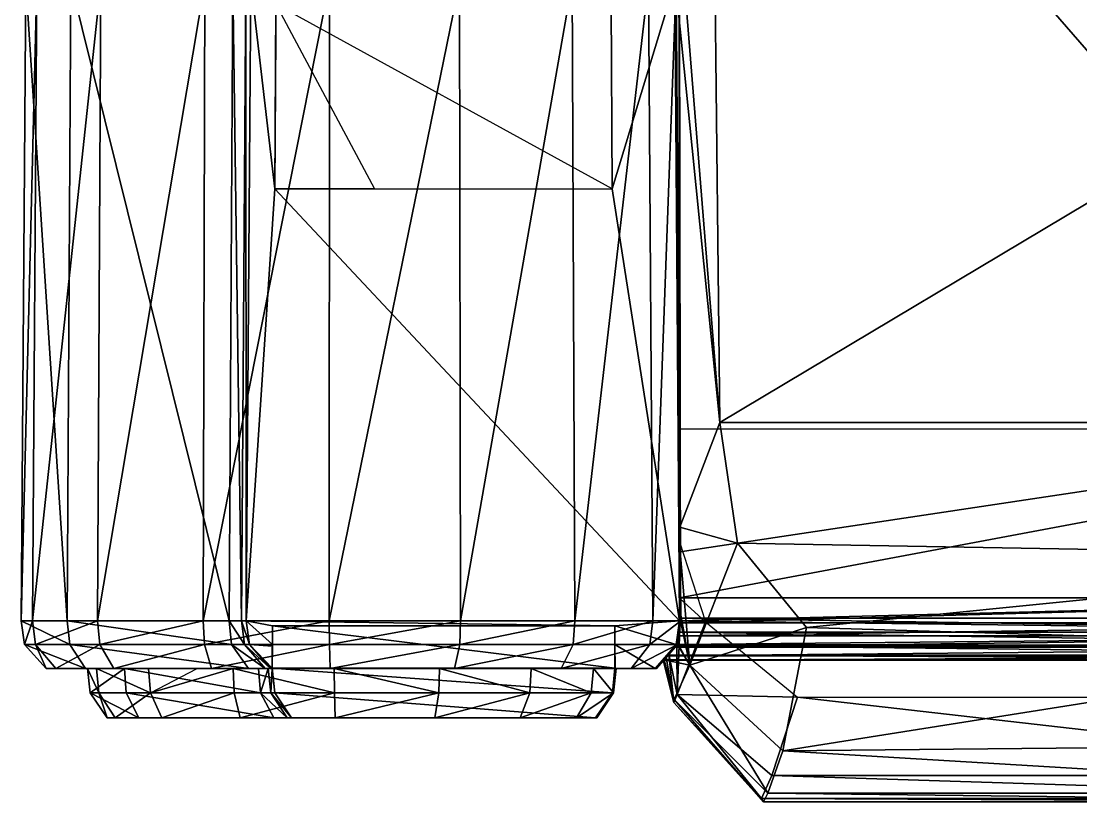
# Model space of a CAD drawing. Extents: x -11.8 to 7.1, y -1.5 to 6.1.
# Drawn here: x -11.807 to -7.092, y -1.542 to 1.93 of the extents above; entities that cross this region are included whole.
import ezdxf

# ---------------------------------------------------------------- set-up
doc = ezdxf.new("R2010")
doc.units = 0
doc.header["$MEASUREMENT"] = 0
doc.layers.add('BCS', color=61, linetype='CONTINUOUS')

msp = doc.modelspace()

# ---------------------------------------------------------------- meshes
at = {"layer": 'BCS', "color": 61}
mesh = msp.add_polyface(dxfattribs=at)
corners = [(-10.673416, 2.005841, -2.328519), (-10.677973, 1.184067, -2.332964), (-10.673416, 2.005841, -2.327195), (-9.18109, 2.005841, -2.328519), (-9.181089, 2.005841, -2.327195), (-9.176538, 1.184016, -2.332964), (-10.234921, 1.184075, -2.332964), (-11.601549, -0.73778, 1.293191), (-11.785725, 2.101951, 1.713746), (-11.586151, 2.10195, 1.307972), (-11.806698, -0.73778, 1.710302), (-11.736856, 2.101951, 2.130585), (-11.756527, -0.73778, 2.138233), (-11.452915, 2.101951, 2.499255), (-11.466669, -0.73778, 2.514585), (-10.989649, 2.101951, 2.753183), (-10.996765, -0.73778, 2.772152), (-10.435263, 2.101951, 2.857062), (-10.436192, -0.73778, 2.877185), (-9.856561, 2.101951, 2.800557), (-9.851349, -0.73778, 2.820087), (-9.354608, 2.101951, 2.587965), (-9.342884, -0.73778, 2.604736), (-9.015138, 2.101951, 2.25534), (-8.997007, -0.73778, 2.265831), (-8.892377, 2.101951, 1.849911), (-10.784603, 2.101949, -2.326514), (-10.672884, 2.101949, -2.326514), (-10.677973, 1.184067, -2.332964), (-8.898532, 2.101949, -2.326514), (-9.176538, 1.184016, -2.332964), (-9.181621, 2.101949, -2.326514), (-9.906857, 4.207335, 2.794812), (-9.380522, 3.855717, 2.589313), (-9.100531, 3.654346, 2.327932), (-9.359767, 3.84456, 2.580584), (-9.022084, 3.618883, 2.251321), (-8.993576, 3.582738, 2.157812), (-8.899645, 3.509987, 1.848889), (-8.899732, 3.467942, 1.642958), (-8.900311, 3.441878, 1.158538), (-8.897294, 2.893609, 1.286262), (-8.896451, 2.737859, 1.312708), (-8.895673, 2.591081, 1.326862), (-8.89315, 2.101951, 1.325065), (-8.912065, 4.729902, -2.302826), (-8.897937, 2.678371, 0.096713), (-8.89496, 2.10195, 0.096684), (-8.891901, 1.676623, 0.095689), (-8.899944, 3.346898, 1.075547), (-8.899143, 3.211483, 1.144838)]
mesh.append_faces([[corners[k] for k in face] for face in [(0, 1, 2), (3, 4, 5)]])
mesh.append_faces([[corners[k] for k in face] for face in [(0, 6, 1), (7, 8, 9), (10, 11, 8), (12, 13, 11), (14, 15, 13), (16, 17, 15), (18, 19, 17), (20, 21, 19), (22, 23, 21), (24, 25, 23), (29, 30, 31), (43, 25, 44), (48, 29, 47)]], dxfattribs={"vtx0": -1})
mesh.append_faces([[corners[k] for k in face] for face in [(23, 34, 21), (36, 25, 37), (41, 25, 42), (42, 25, 43), (49, 25, 50)]], dxfattribs={"vtx0": -1, "vtx1": -1})
mesh.append_faces([[corners[k] for k in face] for face in [(29, 45, 46), (40, 25, 49)]], dxfattribs={"vtx0": -1, "vtx1": -1, "vtx2": -1})
mesh.append_faces([[corners[k] for k in face] for face in [(33, 19, 21), (25, 40, 39), (25, 41, 50)]], dxfattribs={"vtx0": -1, "vtx2": -1})
mesh.append_faces([[corners[k] for k in face] for face in [(3, 5, 0), (35, 21, 34), (38, 25, 39), (47, 29, 46)]], dxfattribs={"vtx1": -1})
mesh.append_faces([[corners[k] for k in face] for face in [(17, 19, 32)]], dxfattribs={"vtx1": -1, "vtx2": -1})
mesh.append_faces([[corners[k] for k in face] for face in [(26, 27, 28), (23, 36, 34), (36, 23, 25), (25, 38, 37)]], dxfattribs={"vtx2": -1})
mesh = msp.add_polyface(dxfattribs=at)
corners = [(-5.041298, 2.329087, 1.459486), (-8.719801, 2.174977, 1.459486), (-8.697601, 0.144432, 1.459486), (-5.047162, 0.144432, 1.459486), (-8.620285, -0.391366, 1.459486), (-5.171236, -0.45301, 1.459486), (-8.312531, -0.767141, 1.459486), (-5.487307, -0.851466, 1.459486), (-8.832203, -0.934013, 1.281048), (-8.895673, 2.591081, 1.329484), (-8.892938, 2.072382, 1.327256), (-8.875725, -0.321304, 1.31673), (-8.874949, -0.430714, 1.307995), (-8.873014, -0.703958, 1.281048), (-8.76255, -0.741648, -0.206879), (-8.875176, -0.640233, -0.09882), (-8.877134, -0.386755, -0.206879), (-8.877006, -0.737782, -1.881148), (-8.878121, -0.737782, -2.346457), (-8.898532, 2.101949, -2.326514), (-8.883155, 0.11649, -1.882112), (-8.875462, -0.737781, -0.620015), (-4.868529, -0.635934, -1.881468), (-8.878107, -0.745858, -1.881123), (-8.877006, -0.737782, -1.881148), (-8.881301, 3.890112, 0.008288), (-4.868529, -0.725356, 0.009085), (-4.868529, 3.890112, 0.008288), (-8.874742, -0.725356, 0.009085), (-8.877739, -0.635934, -1.881468), (-4.868529, 0.11649, -1.882112), (-8.883155, 0.11649, -1.882112), (-8.892377, 2.101951, 1.849911), (-8.871937, -0.73778, 1.852784), (-8.875725, -0.321304, 1.316171), (-8.89315, 2.101951, 1.325065), (-8.874949, -0.430714, 1.308849), (-8.873014, -0.703958, 1.286262), (-8.884902, 0.692446, 0.039058), (-8.891901, 1.676623, 0.095689), (-8.874742, -0.725356, 0.009085), (-8.881301, 3.890112, 0.008288), (-8.877134, -0.386755, 0.039058), (-8.875176, -0.640233, 0.129634), (-8.874447, -0.737781, 0.148755)]
mesh.append_faces([[corners[k] for k in face] for face in [(0, 1, 2), (0, 2, 3), (3, 2, 4), (3, 4, 5), (5, 4, 6), (5, 6, 7), (6, 4, 8), (11, 2, 10), (14, 15, 16)]])
mesh.append_faces([[corners[k] for k in face] for face in [(4, 11, 12), (8, 12, 13), (25, 26, 27)]], dxfattribs={"vtx0": -1})
mesh.append_faces([[corners[k] for k in face] for face in [(17, 19, 20), (36, 33, 37), (44, 40, 43)]], dxfattribs={"vtx0": -1, "vtx1": -1})
mesh.append_faces([[corners[k] for k in face] for face in [(19, 21, 20), (34, 19, 38), (41, 37, 42)]], dxfattribs={"vtx0": -1, "vtx1": -1, "vtx2": -1})
mesh.append_faces([[corners[k] for k in face] for face in [(22, 23, 24), (33, 36, 34), (19, 39, 38), (40, 42, 43)]], dxfattribs={"vtx0": -1, "vtx2": -1})
mesh.append_faces([[corners[k] for k in face] for face in [(1, 9, 2), (10, 2, 9), (2, 11, 4), (4, 12, 8), (28, 26, 25), (29, 22, 24), (22, 29, 30), (31, 30, 29), (35, 32, 34)]], dxfattribs={"vtx1": -1})
mesh.append_faces([[corners[k] for k in face] for face in [(32, 33, 34), (40, 41, 42)]], dxfattribs={"vtx1": -1, "vtx2": -1})
mesh.append_faces([[corners[k] for k in face] for face in [(17, 18, 19)]], dxfattribs={"vtx2": -1})
mesh = msp.add_polyface(dxfattribs=at)
corners = [(0.843973, 3.388529, 1.298992), (0.843973, 3.405963, 1.662141), (0.660124, 3.412077, 1.290992), (-0.713394, 3.415471, 1.662141), (-3.960549, 3.397941, 1.296991), (-0.713394, 3.398211, 1.302624), (0.715731, 3.100605, 1.416587), (0.228618, 3.255526, 1.23815), (0.387928, 2.699433, 1.416587), (-0.013087, 2.746112, 1.23815), (0.251274, 2.174977, 1.416587), (0.08817, 3.439495, 0.986764), (0.0222, 3.03008, 1.125147), (0.024141, 3.263885, 0.988035), (-0.024304, 2.761205, 1.21086), (0.031764, -0.437713, 1.23815), (-0.64292, 3.142768, 1.417858), (-4.078657, 3.100605, 1.417858), (-0.363743, 2.77513, 1.417858), (-4.40646, 2.699433, 1.417858), (-0.258121, 2.329087, 1.417858), (-0.037621, 2.958367, 1.23942), (-0.223739, 3.340427, 1.23942), (-0.263985, 0.144431, 1.417859), (-0.102523, 3.531885, 0.988035), (-0.013916, -0.492523, 1.142253), (2.426713, 3.388528, 1.312697), (0.843973, 3.388529, 1.312697), (0.660124, 3.412077, 1.3042), (0.518272, 3.428598, 1.261193), (0.451011, 3.444896, 1.23815), (0.337259, 3.469822, 1.140827), (-1.9687, 3.39794, 1.310572), (-0.713394, 3.398211, 1.316554), (-0.401756, 3.437663, 1.251377), (-0.598846, 3.413904, 1.310906), (-0.367364, 3.446262, 1.23942), (-9.639983, 3.70212, 1.014567), (4.820666, 2.617589, 1.014567), (4.820666, 3.702118, 1.014567)]
mesh.append_faces([[corners[k] for k in face] for face in [(6, 7, 8), (8, 7, 9), (8, 9, 10), (9, 7, 11), (16, 17, 18), (18, 19, 20), (21, 22, 18), (21, 18, 20), (22, 16, 18), (21, 20, 23), (7, 30, 31)]])
mesh.append_faces([[corners[k] for k in face] for face in [(3, 4, 5), (9, 12, 14), (37, 38, 39)]], dxfattribs={"vtx0": -1})
mesh.append_faces([[corners[k] for k in face] for face in [(32, 16, 33)]], dxfattribs={"vtx0": -1, "vtx1": -1})
mesh.append_faces([[corners[k] for k in face] for face in [(11, 13, 12), (7, 28, 29)]], dxfattribs={"vtx0": -1, "vtx2": -1})
mesh.append_faces([[corners[k] for k in face] for face in [(0, 1, 2), (9, 14, 15), (14, 21, 25), (28, 6, 27), (6, 28, 7), (30, 7, 29), (7, 31, 11), (35, 16, 34)]], dxfattribs={"vtx1": -1})
mesh.append_faces([[corners[k] for k in face] for face in [(9, 11, 12), (16, 22, 34), (16, 35, 33)]], dxfattribs={"vtx1": -1, "vtx2": -1})
mesh.append_faces([[corners[k] for k in face] for face in [(13, 24, 22), (13, 22, 21), (21, 12, 13), (14, 12, 21), (6, 26, 27), (22, 36, 34)]], dxfattribs={"vtx2": -1})
mesh = msp.add_polyface(dxfattribs=at)
corners = [(-10.812998, -0.843456, 0.844112), (-10.882071, -0.737781, 0.990298), (-10.827179, -0.737781, 0.841019), (-10.870447, -0.843456, 1.000361), (-11.601549, -0.73778, 1.293191), (-11.590685, -0.843456, 1.303623), (-11.806698, -0.73778, 1.710302), (-11.791899, -0.843456, 1.712733), (-11.756527, -0.73778, 2.138233), (-11.742645, -0.843456, 2.132836), (-11.466669, -0.73778, 2.514585), (-11.456963, -0.843456, 2.503767), (-10.996765, -0.73778, 2.772152), (-10.991749, -0.843456, 2.758765), (-10.436192, -0.73778, 2.877185), (-10.435537, -0.843456, 2.86298), (-9.851349, -0.73778, 2.820087), (-9.855028, -0.843456, 2.806304), (-9.342884, -0.73778, 2.604736), (-9.351158, -0.843456, 2.5929), (-8.997007, -0.73778, 2.265831), (-9.009805, -0.843456, 2.258428), (-8.871937, -0.73778, 1.852784), (-10.805037, -0.737782, -2.346457), (-10.805037, -0.737781, 0.615182), (-10.784603, 2.10195, 0.616133), (-10.784603, 2.101949, -2.326514), (-10.807081, 2.10195, 0.845401), (-10.865602, 2.10195, 1.004557), (-11.586151, 2.10195, 1.307972), (-11.785725, 2.101951, 1.713746), (-11.736856, 2.101951, 2.130585), (-11.452915, 2.101951, 2.499255), (-10.989649, 2.101951, 2.753183), (-10.435263, 2.101951, 2.857062), (-9.856561, 2.101951, 2.800557), (-9.354608, 2.101951, 2.587965), (-9.015138, 2.101951, 2.25534), (-8.892377, 2.101951, 1.849911), (-10.677973, 1.184067, -2.332964), (-8.878121, -0.737782, -2.346457), (-9.165772, -0.760131, -2.343481), (-8.898532, 2.101949, -2.326514), (-9.176538, 1.184016, -2.332964), (-10.688753, -0.760131, -2.343481)]
mesh.append_faces([[corners[k] for k in face] for face in [(0, 1, 2), (3, 4, 1), (5, 6, 4), (7, 8, 6), (9, 10, 8), (11, 12, 10), (13, 14, 12), (15, 16, 14), (17, 18, 16), (19, 20, 18), (21, 22, 20), (23, 25, 26), (24, 27, 25), (2, 28, 27), (1, 29, 28)]], dxfattribs={"vtx0": -1})
mesh.append_faces([[corners[k] for k in face] for face in [(23, 41, 44), (40, 39, 43)]], dxfattribs={"vtx0": -1, "vtx2": -1})
mesh.append_faces([[corners[k] for k in face] for face in [(23, 26, 39), (40, 23, 39), (23, 40, 41), (42, 40, 43)]], dxfattribs={"vtx1": -1, "vtx2": -1})
mesh.append_faces([[corners[k] for k in face] for face in [(23, 24, 25), (24, 2, 27), (2, 1, 28), (1, 4, 29), (4, 6, 30), (6, 8, 31), (8, 10, 32), (10, 12, 33), (12, 14, 34), (14, 16, 35), (16, 18, 36), (18, 20, 37), (20, 22, 38)]], dxfattribs={"vtx2": -1})
mesh = msp.add_polyface(dxfattribs=at)
corners = [(-5.487307, -0.851466, 1.459486), (-8.312531, -0.767141, 1.459486), (-8.417994, -1.316072, 1.281049), (-5.379152, -1.286734, 1.281049), (-5.443612, -1.07746, -0.206879), (-5.296793, -1.425262, 0.020191), (-8.352127, -1.07746, -0.206879), (-8.467037, -1.425262, 0.020191), (-5.246994, -1.527149, 0.281172), (-8.512285, -1.527149, 0.281172), (-5.255746, -1.542456, 0.802595), (-8.5042, -1.542456, 0.802595), (-5.2787, -1.503417, 1.029664), (-8.484241, -1.503417, 1.029664), (-8.931252, -0.889924, -0.918324), (-4.868527, -0.889924, -0.918324), (-8.893046, -0.846858, -0.750749), (-4.868527, -0.911338, -1.126817), (-8.950409, -0.911338, -1.126817), (-4.868527, -0.912314, -1.347053), (-8.951541, -0.912314, -1.347053), (-4.868527, -0.892759, -1.558112), (-8.934541, -0.892759, -1.558112), (-4.868527, -0.854934, -1.730522), (-8.901371, -0.854934, -1.730522), (-4.868527, -0.846858, -0.750749), (-8.890038, -0.843457, -0.744652), (-4.868527, -0.804366, -1.841712), (-8.891276, -0.843458, -1.755756), (-4.868527, -0.788399, -0.645954), (-8.882401, -0.788399, -0.645954), (-8.886045, -0.804366, -1.841712), (-4.868527, -0.745858, -1.881123), (-8.878107, -0.745858, -1.881123), (-8.875462, -0.737781, -0.620015), (-4.868529, -0.635934, -1.881468), (-4.868529, -0.725356, 0.009085), (-8.874742, -0.725356, 0.009085), (-4.868527, -0.725839, -0.613895), (-8.87554, -0.725839, -0.613895)]
mesh.append_faces([[corners[k] for k in face] for face in [(0, 1, 2), (0, 2, 3), (4, 5, 6), (6, 5, 7), (5, 8, 7), (7, 8, 9), (8, 10, 9), (9, 10, 11), (10, 12, 13), (10, 13, 11), (12, 3, 2), (12, 2, 13)]])
mesh.append_faces([[corners[k] for k in face] for face in [(23, 22, 24), (32, 31, 33)]], dxfattribs={"vtx0": -1})
mesh.append_faces([[corners[k] for k in face] for face in [(27, 24, 28), (25, 30, 26), (29, 39, 34)]], dxfattribs={"vtx0": -1, "vtx2": -1})
mesh.append_faces([[corners[k] for k in face] for face in [(14, 15, 16), (15, 14, 17), (18, 17, 14), (17, 18, 19), (19, 20, 21), (21, 22, 23), (16, 25, 26), (25, 16, 15), (23, 24, 27), (29, 30, 25), (31, 27, 28), (27, 31, 32), (32, 33, 35), (36, 37, 38), (39, 38, 37), (38, 39, 29)]], dxfattribs={"vtx1": -1})
mesh.append_faces([[corners[k] for k in face] for face in [(34, 30, 29)]], dxfattribs={"vtx2": -1})
mesh = msp.add_polyface(dxfattribs=at)
corners = [(-8.312531, -0.767141, 1.459486), (-8.832203, -0.934013, 1.281048), (-8.417994, -1.316072, 1.281049), (-8.888645, -1.065309, 0.020191), (-8.76255, -0.741648, -0.206879), (-8.352127, -1.07746, -0.206879), (-8.467037, -1.425262, 0.020191), (-8.512285, -1.527149, 0.281172), (-8.903116, -1.10026, 0.281171), (-8.5042, -1.542456, 0.802595), (-8.901756, -1.087658, 1.029663), (-8.484241, -1.503417, 1.029664), (-8.874447, -0.737781, -0.07601), (-8.888817, -0.843457, -0.03344), (-8.875176, -0.640233, -0.09882), (-8.88638, -0.836874, 1.212166), (-8.872785, -0.737781, 1.27029), (-8.873014, -0.703958, 1.281048), (-8.946488, -0.910306, 1.029663), (-8.887286, -0.843457, 1.20621), (-8.891276, -0.843458, -1.755756), (-8.892526, -0.843458, -2.332386), (-8.878121, -0.737782, -2.346457), (-8.886045, -0.804366, -1.841712), (-8.878107, -0.745858, -1.881123), (-8.877006, -0.737782, -1.881148), (-8.87554, -0.725839, -0.613895), (-8.874742, -0.725356, 0.009085), (-8.875462, -0.737781, -0.620015), (-8.951541, -0.912314, -1.347053), (-4.868527, -0.912314, -1.347053), (-8.950409, -0.911338, -1.126817), (-8.934541, -0.892759, -1.558112), (-4.868527, -0.892759, -1.558112), (-8.890038, -0.843457, -0.744652), (-8.888817, -0.843457, 0.184438), (-8.893046, -0.846858, -0.750749), (-8.882401, -0.788399, -0.645954), (-8.874447, -0.737781, 0.148755), (-8.886362, -0.843456, 1.850757), (-8.88638, -0.836874, 1.228524), (-8.871937, -0.73778, 1.852784), (-8.872785, -0.737781, 1.277245), (-8.873014, -0.703958, 1.286262), (-8.887286, -0.843457, 1.223532)]
mesh.append_faces([[corners[k] for k in face] for face in [(0, 1, 2), (3, 4, 5), (3, 5, 6), (6, 7, 3), (3, 7, 8), (7, 9, 8), (8, 9, 10), (9, 11, 10), (11, 2, 1), (11, 1, 10)]])
mesh.append_faces([[corners[k] for k in face] for face in [(4, 12, 14), (24, 22, 25), (38, 37, 28), (43, 41, 42)]], dxfattribs={"vtx0": -1})
mesh.append_faces([[corners[k] for k in face] for face in [(18, 1, 19), (20, 22, 23), (23, 22, 24), (39, 40, 41)]], dxfattribs={"vtx0": -1, "vtx1": -1})
mesh.append_faces([[corners[k] for k in face] for face in [(3, 13, 12), (37, 38, 35)]], dxfattribs={"vtx0": -1, "vtx2": -1})
mesh.append_faces([[corners[k] for k in face] for face in [(15, 1, 16), (26, 27, 28), (29, 30, 31), (32, 33, 29), (34, 35, 36), (42, 41, 40)]], dxfattribs={"vtx1": -1})
mesh.append_faces([[corners[k] for k in face] for face in [(4, 3, 12), (38, 28, 27)]], dxfattribs={"vtx1": -1, "vtx2": -1})
mesh.append_faces([[corners[k] for k in face] for face in [(1, 17, 16), (1, 15, 19), (20, 21, 22), (35, 34, 37), (39, 44, 40)]], dxfattribs={"vtx2": -1})
mesh = msp.add_polyface(dxfattribs=at)
corners = [(-10.689796, -0.94848, -2.3445), (-10.689249, -0.849633, -2.32707), (-10.689249, -0.849633, -2.32707), (-10.697363, -0.949147, -2.241401), (-10.790615, -0.843457, 0.615854), (-10.790615, -0.843458, -2.332386), (-10.697363, -0.949146, 0.620196), (-10.812998, -0.843456, 0.844112), (-10.721277, -0.949146, 0.864114), (-10.7953, -0.949146, 1.065433), (-10.870447, -0.843456, 1.000361), (-11.520424, -0.949146, 1.371079), (-11.590685, -0.843456, 1.303623), (-11.696192, -0.949145, 1.72845), (-11.791899, -0.843456, 1.712733), (-11.65287, -0.949144, 2.09794), (-11.742645, -0.843456, 2.132836), (-11.39419, -0.949144, 2.433814), (-11.456963, -0.843456, 2.503767), (-10.959276, -0.949144, 2.672201), (-10.991749, -0.843456, 2.758765), (-10.435537, -0.843456, 2.86298), (-10.805037, -0.737781, 0.615182), (-10.805037, -0.737782, -2.346457), (-10.827179, -0.737781, 0.841019), (-10.882071, -0.737781, 0.990298), (-11.601549, -0.73778, 1.293191), (-11.806698, -0.73778, 1.710302), (-11.756527, -0.73778, 2.138233), (-11.466669, -0.73778, 2.514585), (-10.996765, -0.73778, 2.772152), (-10.689796, -0.94848, -2.241975), (-10.689728, -0.949147, -2.241401), (-10.689249, -0.849633, -2.32707), (-10.689249, -0.849633, -2.32707), (-10.689249, -0.849633, -2.32707), (-10.689249, -0.849632, -2.327071), (-10.689215, -0.843458, -2.332386), (-10.688753, -0.760131, -2.343481)]
mesh.append_faces([[corners[k] for k in face] for face in [(3, 4, 5), (6, 7, 4), (8, 10, 7), (9, 12, 10), (11, 14, 12), (13, 16, 14), (15, 18, 16), (17, 20, 18), (19, 21, 20), (5, 22, 23), (4, 24, 22)]], dxfattribs={"vtx0": -1})
mesh.append_faces([[corners[k] for k in face] for face in [(31, 5, 33), (34, 5, 35), (37, 23, 38)]], dxfattribs={"vtx0": -1, "vtx1": -1})
mesh.append_faces([[corners[k] for k in face] for face in [(5, 34, 33)]], dxfattribs={"vtx0": -1, "vtx1": -1, "vtx2": -1})
mesh.append_faces([[corners[k] for k in face] for face in [(0, 1, 2), (5, 36, 35)]], dxfattribs={"vtx0": -1, "vtx2": -1})
mesh.append_faces([[corners[k] for k in face] for face in [(31, 32, 5)]], dxfattribs={"vtx1": -1, "vtx2": -1})
mesh.append_faces([[corners[k] for k in face] for face in [(8, 9, 10), (9, 11, 12), (11, 13, 14), (13, 15, 16), (15, 17, 18), (17, 19, 20), (5, 4, 22), (4, 7, 24), (7, 10, 25), (10, 12, 26), (12, 14, 27), (14, 16, 28), (16, 18, 29), (18, 20, 30), (5, 37, 36), (37, 5, 23)]], dxfattribs={"vtx2": -1})
mesh = msp.add_polyface(dxfattribs=at)
corners = [(-10.689796, -0.94848, -2.3445), (-10.689249, -0.849633, -2.32707), (-10.689249, -0.849632, -2.327071), (-10.689215, -0.843458, -2.332386), (-10.688753, -0.760131, -2.343481), (-9.164731, -0.94848, -2.3445), (-9.164607, -0.94848, -2.241975), (-9.165298, -0.843458, -2.332386), (-9.165772, -0.760131, -2.343481), (-10.959276, -0.949144, 2.672201), (-10.431295, -0.949144, 2.771127), (-10.435537, -0.843456, 2.86298), (-9.878802, -0.949144, 2.717186), (-9.855028, -0.843456, 2.806304), (-9.404653, -0.949144, 2.51637), (-9.351158, -0.843456, 2.5929), (-9.092546, -0.949144, 2.210556), (-9.009805, -0.843456, 2.258428), (-8.979634, -0.949145, 1.837651), (-8.886362, -0.843456, 1.850757), (-10.991749, -0.843456, 2.758765), (-10.436192, -0.73778, 2.877185), (-9.851349, -0.73778, 2.820087), (-9.342884, -0.73778, 2.604736), (-8.997007, -0.73778, 2.265831), (-8.871937, -0.73778, 1.852784), (-9.165298, -0.843458, -2.332386), (-8.985673, -0.949147, -2.241401), (-9.164607, -0.94848, -2.241975), (-8.892526, -0.843458, -2.332386), (-9.165772, -0.760131, -2.343481), (-8.878121, -0.737782, -2.346457), (-8.934541, -0.892759, -1.558112), (-8.901371, -0.854934, -1.730522), (-8.891276, -0.843458, -1.755756), (-8.925716, -0.88535, 0.229391), (-8.931252, -0.889924, -0.918324), (-8.893046, -0.846858, -0.750749), (-8.888817, -0.843457, 0.184438), (-8.937043, -0.898424, 0.37092), (-8.949855, -0.913073, 0.448149), (-8.946488, -0.910306, 1.075547), (-8.887286, -0.843457, 1.223532)]
mesh.append_faces([[corners[k] for k in face] for face in [(7, 5, 8), (5, 4, 8), (10, 13, 11), (12, 15, 13), (14, 17, 15), (16, 19, 17), (27, 26, 29), (30, 29, 26)]], dxfattribs={"vtx0": -1})
mesh.append_faces([[corners[k] for k in face] for face in [(26, 27, 28), (29, 30, 31), (35, 37, 38)]], dxfattribs={"vtx0": -1, "vtx1": -1})
mesh.append_faces([[corners[k] for k in face] for face in [(0, 1, 2), (0, 2, 3), (29, 33, 32), (35, 36, 37), (36, 35, 39), (36, 39, 40)]], dxfattribs={"vtx0": -1, "vtx2": -1})
mesh.append_faces([[corners[k] for k in face] for face in [(4, 0, 3), (0, 4, 5), (6, 5, 7), (42, 19, 41)]], dxfattribs={"vtx1": -1})
mesh.append_faces([[corners[k] for k in face] for face in [(27, 29, 32), (19, 18, 41)]], dxfattribs={"vtx1": -1, "vtx2": -1})
mesh.append_faces([[corners[k] for k in face] for face in [(9, 10, 11), (10, 12, 13), (12, 14, 15), (14, 16, 17), (16, 18, 19), (20, 11, 21), (11, 13, 22), (13, 15, 23), (15, 17, 24), (17, 19, 25), (29, 34, 33)]], dxfattribs={"vtx2": -1})
mesh = msp.add_polyface(dxfattribs=at)
corners = [(-10.681992, -1.168374, 1.175508), (-9.966855, -1.168373, 2.499519), (-10.409721, -1.168373, 2.542757), (-10.832939, -1.168373, 2.46346), (-11.282745, -1.168379, 1.420507), (-10.603485, -1.168375, -2.260289), (-10.603485, -1.168374, 0.818615), (-10.678236, -1.058435, 0.815135), (-10.678236, -1.058436, -2.333221), (-10.622656, -1.168374, 1.014135), (-10.696177, -1.058435, 0.998102), (-10.742228, -1.058435, 1.123348), (-11.339066, -1.05844, 1.366436), (-10.413122, -1.058434, 2.616385), (-10.858967, -1.058434, 2.532848), (-10.689728, -0.949146, 0.8146), (-10.689796, -0.94848, -2.3445), (-10.689728, -0.949147, -2.241401), (-10.689796, -0.94848, -2.241975), (-10.707478, -0.949146, 0.995637), (-10.751488, -0.949146, 1.11533), (-10.862967, -0.949144, 2.543514), (-10.413645, -0.949144, 2.627702), (-10.689249, -0.849633, -2.32707), (-10.697363, -0.949147, -2.241401), (-10.697363, -0.949146, 0.620196), (-10.790615, -0.843457, 0.615854), (-10.721277, -0.949146, 0.864114), (-10.812998, -0.843456, 0.844112), (-10.689728, -0.949146, 0.8146), (-10.689728, -0.949147, -2.241401), (-10.790615, -0.843458, -2.332386), (-10.7953, -0.949146, 1.065433), (-10.707478, -0.949146, 0.995637), (-10.751488, -0.949146, 1.11533), (-10.431295, -0.949144, 2.771127), (-10.959276, -0.949144, 2.672201), (-10.862967, -0.949144, 2.543514), (-10.413645, -0.949144, 2.627702)]
mesh.append_faces([[corners[k] for k in face] for face in [(5, 7, 8), (6, 10, 7), (9, 11, 10), (0, 12, 11), (3, 13, 14), (15, 8, 7), (16, 17, 18), (23, 16, 18)]], dxfattribs={"vtx0": -1})
mesh.append_faces([[corners[k] for k in face] for face in [(17, 8, 15), (29, 25, 30), (33, 27, 29), (34, 32, 33), (38, 35, 37)]], dxfattribs={"vtx0": -1, "vtx1": -1})
mesh.append_faces([[corners[k] for k in face] for face in [(0, 1, 2), (0, 2, 3)]], dxfattribs={"vtx0": -1, "vtx2": -1})
mesh.append_faces([[corners[k] for k in face] for face in [(24, 30, 25)]], dxfattribs={"vtx1": -1})
mesh.append_faces([[corners[k] for k in face] for face in [(4, 0, 3), (16, 8, 17), (27, 25, 29), (32, 27, 33), (35, 36, 37)]], dxfattribs={"vtx1": -1, "vtx2": -1})
mesh.append_faces([[corners[k] for k in face] for face in [(5, 6, 7), (6, 9, 10), (9, 0, 11), (3, 2, 13), (15, 7, 10), (10, 19, 15), (19, 10, 11), (11, 20, 19), (21, 14, 13), (13, 22, 21), (24, 25, 26), (25, 27, 28), (30, 24, 31)]], dxfattribs={"vtx2": -1})
mesh = msp.add_polyface(dxfattribs=at)
corners = [(-8.888645, -1.065309, 0.020191), (-8.925716, -0.88535, 0.02019), (-8.888817, -0.843457, -0.03344), (-8.903116, -1.10026, 0.281171), (-8.937043, -0.898424, 0.189036), (-8.949855, -0.913073, 0.281171), (-8.901756, -1.087658, 1.029663), (-8.946488, -0.910306, 1.029663), (-8.947428, -0.911006, 0.769972), (-8.832203, -0.934013, 1.281048), (-9.171334, -1.058434, 1.805008), (-9.176274, -1.058436, -2.33322), (-9.164731, -0.94848, -2.3445), (-9.159842, -0.949145, 1.806622), (-9.260088, -0.949144, 2.137686), (-9.164678, -0.949147, -2.241401), (-9.164609, -0.948497, -2.241961), (-9.164671, -0.94908, -2.241458), (-9.164609, -0.948497, -2.241961), (-9.164609, -0.948496, -2.241961), (-9.164671, -0.949083, -2.241457), (-9.164607, -0.94848, -2.241975), (-8.979634, -0.949145, 1.837651), (-9.092546, -0.949144, 2.210556), (-9.260088, -0.949144, 2.137686), (-9.159842, -0.949145, 1.806622), (-9.164678, -0.949147, -2.241401), (-8.985673, -0.949147, -2.241401), (-9.164671, -0.94908, -2.241458), (-9.164609, -0.948497, -2.241961), (-9.164609, -0.948497, -2.241961), (-9.164609, -0.948496, -2.241961), (-9.164671, -0.949083, -2.241457), (-9.164607, -0.94848, -2.241975), (-8.931252, -0.889924, -0.918324), (-8.950409, -0.911338, -1.126817), (-8.951541, -0.912314, -1.347053), (-8.934541, -0.892759, -1.558112), (-8.949855, -0.913073, 0.448149), (-8.946488, -0.910306, 1.075547)]
mesh.append_faces([[corners[k] for k in face] for face in [(3, 5, 4), (6, 7, 8)]])
mesh.append_faces([[corners[k] for k in face] for face in [(32, 27, 26)]], dxfattribs={"vtx0": -1})
mesh.append_faces([[corners[k] for k in face] for face in [(26, 22, 25), (34, 22, 35), (35, 27, 36), (36, 27, 37)]], dxfattribs={"vtx0": -1, "vtx1": -1})
mesh.append_faces([[corners[k] for k in face] for face in [(10, 12, 15), (22, 34, 38)]], dxfattribs={"vtx0": -1, "vtx1": -1, "vtx2": -1})
mesh.append_faces([[corners[k] for k in face] for face in [(12, 16, 17), (12, 18, 16), (12, 19, 18), (22, 24, 25), (27, 28, 29), (27, 29, 30), (27, 30, 31), (27, 32, 28), (27, 31, 33), (22, 38, 39)]], dxfattribs={"vtx0": -1, "vtx2": -1})
mesh.append_faces([[corners[k] for k in face] for face in [(8, 5, 6)]], dxfattribs={"vtx1": -1})
mesh.append_faces([[corners[k] for k in face] for face in [(13, 10, 15), (17, 20, 12), (20, 15, 12), (22, 23, 24), (22, 27, 35)]], dxfattribs={"vtx1": -1, "vtx2": -1})
mesh.append_faces([[corners[k] for k in face] for face in [(0, 1, 2), (1, 0, 3), (3, 4, 1), (5, 3, 6), (7, 6, 9), (10, 11, 12), (10, 13, 14), (12, 21, 19), (26, 27, 22)]], dxfattribs={"vtx2": -1})
mesh = msp.add_polyface(dxfattribs=at)
corners = [(-11.282745, -1.168379, 1.420507), (-10.832939, -1.168373, 2.46346), (-11.181555, -1.168373, 2.272374), (-11.38891, -1.168373, 2.003144), (-11.423635, -1.168373, 1.706969), (-10.681992, -1.168374, 1.175508), (-11.339066, -1.05844, 1.366436), (-11.500351, -1.058434, 1.694371), (-11.460871, -1.058434, 2.031117), (-11.231874, -1.058434, 2.328447), (-10.858967, -1.058434, 2.532848), (-11.347719, -0.949146, 1.358125), (-10.742228, -1.058435, 1.123348), (-10.751488, -0.949146, 1.11533), (-11.512142, -0.949145, 1.692434), (-11.471931, -0.949145, 2.035416), (-11.239611, -0.949144, 2.337065), (-10.862967, -0.949144, 2.543514), (-11.023294, -0.949144, 2.455633), (-11.696192, -0.949145, 1.72845), (-11.520424, -0.949146, 1.371079), (-11.65287, -0.949144, 2.09794), (-10.7953, -0.949146, 1.065433), (-11.347719, -0.949146, 1.358125), (-10.751488, -0.949146, 1.11533), (-11.512142, -0.949145, 1.692434), (-11.39419, -0.949144, 2.433814), (-11.471931, -0.949145, 2.035416), (-10.959276, -0.949144, 2.672201), (-11.239611, -0.949144, 2.337065), (-10.862967, -0.949144, 2.543514)]
mesh.append_faces([[corners[k] for k in face] for face in [(0, 7, 6), (4, 8, 7), (3, 9, 8), (2, 10, 9), (11, 12, 6), (17, 9, 10)]], dxfattribs={"vtx0": -1})
mesh.append_faces([[corners[k] for k in face] for face in [(23, 22, 24), (25, 20, 23), (27, 21, 25), (29, 26, 27), (30, 28, 29)]], dxfattribs={"vtx0": -1, "vtx1": -1})
mesh.append_faces([[corners[k] for k in face] for face in [(21, 20, 25)]], dxfattribs={"vtx0": -1, "vtx1": -1, "vtx2": -1})
mesh.append_faces([[corners[k] for k in face] for face in [(0, 1, 2), (0, 2, 3), (17, 16, 9)]], dxfattribs={"vtx0": -1, "vtx2": -1})
mesh.append_faces([[corners[k] for k in face] for face in [(4, 0, 3), (19, 20, 21)]], dxfattribs={"vtx1": -1})
mesh.append_faces([[corners[k] for k in face] for face in [(18, 17, 9), (20, 22, 23), (26, 21, 27), (28, 26, 29)]], dxfattribs={"vtx1": -1, "vtx2": -1})
mesh.append_faces([[corners[k] for k in face] for face in [(5, 0, 6), (0, 4, 7), (4, 3, 8), (3, 2, 9), (2, 1, 10), (11, 13, 12), (11, 6, 7), (7, 14, 11), (14, 7, 8), (8, 15, 14), (15, 8, 9), (9, 16, 15)]], dxfattribs={"vtx2": -1})
mesh = msp.add_polyface(dxfattribs=at)
corners = [(-10.603485, -1.168374, 0.818615), (-10.603485, -1.168375, -2.260289), (-9.250941, -1.168375, -2.260289), (-9.2461, -1.168373, 1.794502), (-10.622656, -1.168374, 1.014135), (-10.681992, -1.168374, 1.175508), (-9.336609, -1.168373, 2.093415), (-9.586787, -1.168373, 2.338549), (-9.966855, -1.168373, 2.499519), (-10.409721, -1.168373, 2.542757), (-9.947798, -1.058434, 2.570955), (-10.413122, -1.058434, 2.616385), (-9.543905, -1.058434, 2.399894), (-9.270284, -1.058434, 2.131788), (-9.171334, -1.058434, 1.805008), (-9.176274, -1.058436, -2.33322), (-10.678236, -1.058436, -2.333221), (-10.689796, -0.94848, -2.3445), (-9.164731, -0.94848, -2.3445), (-10.413645, -0.949144, 2.627702), (-9.944868, -0.949144, 2.581935), (-9.537314, -0.949144, 2.409324), (-9.260088, -0.949144, 2.137686), (-9.878802, -0.949144, 2.717186), (-10.431295, -0.949144, 2.771127), (-10.413645, -0.949144, 2.627702), (-9.404653, -0.949144, 2.51637), (-9.944868, -0.949144, 2.581935), (-9.537314, -0.949144, 2.409324), (-9.092546, -0.949144, 2.210556), (-9.260088, -0.949144, 2.137686)]
mesh.append_faces([[corners[k] for k in face] for face in [(9, 10, 11), (8, 12, 10), (7, 13, 12), (6, 14, 13), (3, 15, 14), (2, 16, 15), (15, 17, 18)]], dxfattribs={"vtx0": -1})
mesh.append_faces([[corners[k] for k in face] for face in [(27, 23, 25), (30, 26, 28)]], dxfattribs={"vtx0": -1, "vtx1": -1})
mesh.append_faces([[corners[k] for k in face] for face in [(0, 2, 3), (5, 3, 6), (5, 6, 7), (5, 7, 8), (26, 27, 28)]], dxfattribs={"vtx0": -1, "vtx2": -1})
mesh.append_faces([[corners[k] for k in face] for face in [(4, 0, 3), (5, 4, 3), (23, 24, 25), (26, 23, 27), (29, 26, 30)]], dxfattribs={"vtx1": -1, "vtx2": -1})
mesh.append_faces([[corners[k] for k in face] for face in [(0, 1, 2), (9, 8, 10), (8, 7, 12), (7, 6, 13), (6, 3, 14), (3, 2, 15), (2, 1, 16), (15, 16, 17), (19, 11, 10), (10, 20, 19), (20, 10, 12), (12, 21, 20), (21, 12, 13), (13, 22, 21), (22, 13, 14)]], dxfattribs={"vtx2": -1})

doc.saveas('drawing.dxf')
